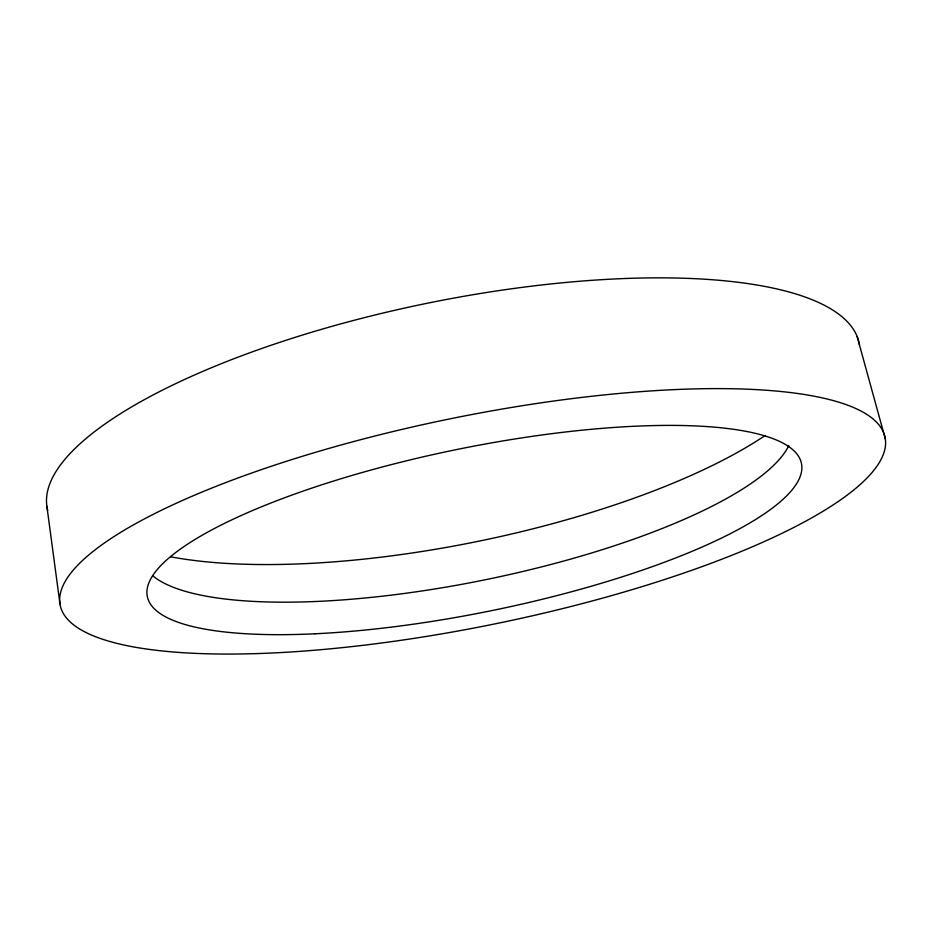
<?xml version="1.0" encoding="UTF-8"?>
<svg xmlns="http://www.w3.org/2000/svg" width="932" height="932" viewBox="0 0 932 932"><rect width="100%" height="100%" fill="white"/><g stroke="black" fill="none" stroke-linecap="round" stroke-linejoin="round"><path stroke-width="1.4" d="M857.149 336.545L885.353 439.042A420.891 104.943 -11.5 0 1 278.808 652.668A420.891 104.943 -11.5 0 1 253.76 472.291A420.891 104.943 -11.5 0 1 885.353 439.042M46.88 506.239L59.951 603.808M47.707 510.363A414.262 125.272 -11.5 0 1 427.415 303.215A414.262 125.272 -11.5 0 1 859.421 344.7M788.798 445.647A331.71 88.808 -11.5 0 1 485.875 579.634A331.71 88.808 -11.5 0 1 152.72 575.778M765.184 435.489A376.097 113.226 -11.5 0 1 170.638 556.788M315.063 633.783A333.749 82.412 -11.5 0 0 801.835 466.35A333.749 82.412 -11.5 0 0 306.325 489.976A333.749 82.412 -11.5 0 0 315.063 633.783"/></g></svg>
